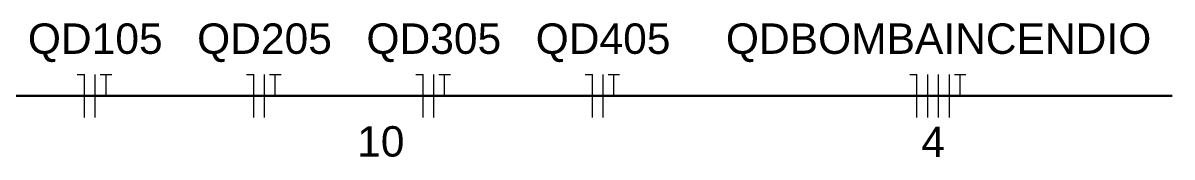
# Model space of a CAD drawing. Header units: inches. Extents: x -3 to 923, y -103 to 154.
# Drawn here: x 44.57 to 51.23, y 47.47 to 48.25 of the extents above; entities that cross this region are included whole.
import ezdxf

# ---------------------------------------------------------------- set-up
doc = ezdxf.new("R2010")
doc.units = ezdxf.units.IN
doc.header["$LTSCALE"] = 10
doc.header["$MEASUREMENT"] = 0
doc.layers.add('EL-Fios', color=9, linetype='Continuous', lineweight=20)
doc.layers.add('EL-Textos fios', color=2, linetype='Continuous', lineweight=30)
doc.styles.add('Arial', font='arial.ttf')

msp = doc.modelspace()

# ---------------------------------------------------------------- linework, layer by layer
at = {"layer": 'EL-Fios', "color": 5}
for p, q in [((44.8826, 47.9506), (44.9243, 47.9506)), ((44.9243, 47.7006), (44.9243, 47.9506)), ((44.9868, 47.7006), (44.9868, 47.9506)), ((45.0159, 47.9506), (45.0826, 47.9506)), ((45.0493, 47.8256), (45.0493, 47.9506)), ((45.8638, 47.9506), (45.9055, 47.9506)), ((45.9055, 47.7006), (45.9055, 47.9506)), ((45.968, 47.7006), (45.968, 47.9506)), ((45.9972, 47.9506), (46.0638, 47.9506)), ((46.0305, 47.8256), (46.0305, 47.9506)), ((46.8451, 47.9506), (46.8868, 47.9506)), ((46.8868, 47.7006), (46.8868, 47.9506)), ((46.9493, 47.7006), (46.9493, 47.9506)), ((46.9784, 47.9506), (47.0451, 47.9506)), ((47.0118, 47.8256), (47.0118, 47.9506)), ((47.8263, 47.9506), (47.868, 47.9506)), ((47.868, 47.7006), (47.868, 47.9506)), ((47.9305, 47.7006), (47.9305, 47.9506)), ((47.9597, 47.9506), (48.0263, 47.9506)), ((47.993, 47.8256), (47.993, 47.9506)), ((49.7081, 47.9506), (49.7498, 47.9506)), ((49.7498, 47.7006), (49.7498, 47.9506)), ((49.8123, 47.7006), (49.8123, 47.9506)), ((49.8748, 47.7006), (49.8748, 47.9506)), ((49.9373, 47.7006), (49.9373, 47.9506)), ((49.9664, 47.9506), (50.0331, 47.9506)), ((49.9998, 47.8256), (49.9998, 47.9506))]:
    msp.add_line(p, q, dxfattribs=at)
at = {"layer": 'EL-Textos fios', "color": 3}
msp.add_line((44.5278, 47.8256), (51.228, 47.8256), dxfattribs=at)

# ---------------------------------------------------------------- texts
at = {"layer": 'EL-Textos fios', "color": 3, "char_height": 0.1765, "attachment_point": 8, "line_spacing_factor": 0.798, "style": 'Arial'}
for s, insert, width in [('QD105', (44.9868, 48.0211), 0.858913), ('QD205', (45.9678, 48.0211), 0.858913), ('QD305', (46.9491, 48.0211), 0.858913), ('QD405', (47.9303, 48.0211), 0.858913), ('QDBOMBAINCENDIO', (49.875, 48.0211), 2.713053), ('10', (46.6418, 47.4711), 0.301744), ('4', (49.8435, 47.4711), 0.150872)]:
    msp.add_mtext(s, dxfattribs=dict(at, insert=insert, width=width))

doc.saveas('drawing.dxf')
